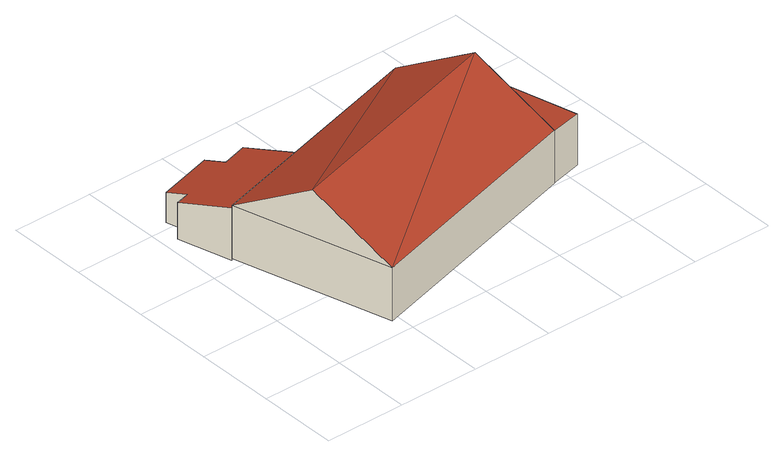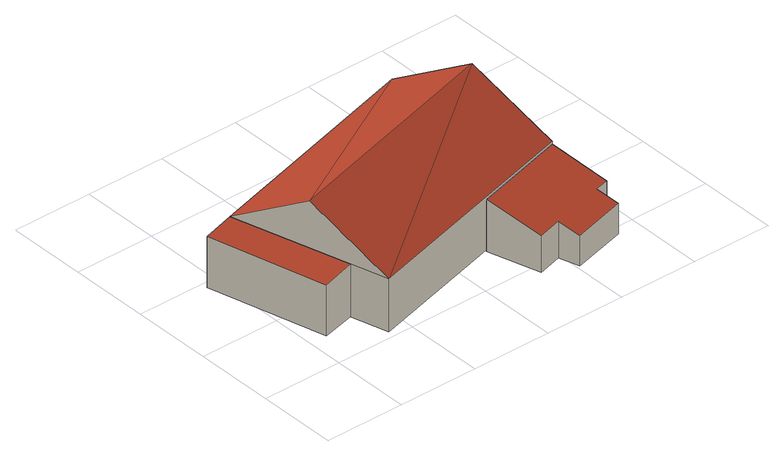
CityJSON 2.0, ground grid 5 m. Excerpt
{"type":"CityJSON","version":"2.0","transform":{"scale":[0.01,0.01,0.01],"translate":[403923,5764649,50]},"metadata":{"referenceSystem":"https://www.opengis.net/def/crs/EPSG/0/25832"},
"CityObjects":{
"building1":{"type":"Building","attributes":{"Gemeindeschluessel":"05515000","Geometrietyp2DReferenz":"3000","function":"51009_1610","roofType":"2100","measuredHeight":3.3},"geometry":[{"type":"Solid","lod":"2","boundaries":[[[[0,1,2,3]],[[4,5,1,0]],[[6,7,5,4]],[[8,9,7,6]],[[10,11,9,8]],[[12,13,11,10]],[[14,15,13,12]],[[3,2,15,14]],[[12,10,8,6,4,0,3,14]],[[1,5,7,9,11,13,15,2]]]],"semantics":{"surfaces":[{"type":"WallSurface"},{"type":"RoofSurface"},{"type":"GroundSurface"}],"values":[[0,0,0,0,0,0,0,0,1,2]]}}]},
"building2":{"type":"Building","attributes":{"Gemeindeschluessel":"05515000","Geometrietyp2DReferenz":"3000","function":"31001_2700","roofType":"3100","measuredHeight":6.32},"geometry":[{"type":"Solid","lod":"2","boundaries":[[[[16,17,18,19]],[[20,21,17,16]],[[22,23,21,20]],[[19,18,23,22]],[[16,24,20]],[[22,25,19]],[[16,19,25]],[[25,24,16]],[[24,25,22]],[[22,20,24]],[[17,21,23,18]]]],"semantics":{"surfaces":[{"type":"WallSurface"},{"type":"RoofSurface"},{"type":"GroundSurface"}],"values":[[0,0,0,0,0,0,1,1,1,1,2]]}}]},
"building3":{"type":"Building","attributes":{"Gemeindeschluessel":"05515000","Geometrietyp2DReferenz":"3000","function":"51009_1610","roofType":"2100","measuredHeight":3.32},"geometry":[{"type":"Solid","lod":"2","boundaries":[[[[26,27,28,29]],[[30,31,27,26]],[[32,33,31,30]],[[29,28,33,32]],[[30,26,29,32]],[[27,31,33,28]]]],"semantics":{"surfaces":[{"type":"WallSurface"},{"type":"RoofSurface"},{"type":"GroundSurface"}],"values":[[0,0,0,0,1,2]]}}]}
},
"vertices":[
[89,1397,301],[89,1397,70],[180,1068,70],[180,1068,400],[175,1421,301],[175,1421,70],[139,1549,262],[139,1549,70],[480,1643,262],[480,1643,70],[518,1514,301],[518,1514,70],[672,1558,301],[672,1558,70],[765,1229,400],[765,1229,70],
[447,100,417],[447,100,81],[1893,499,81],[1893,499,417],[180,1068,417],[180,1068,81],[1632,1468,417],[1632,1468,81],[314,584,713],[1763,984,713],
[1893,499,415],[1893,499,84],[2091,549,84],[2091,549,405],[1695,1234,416],[1695,1234,84],[1906,1287,405],[1906,1287,84]
]}
